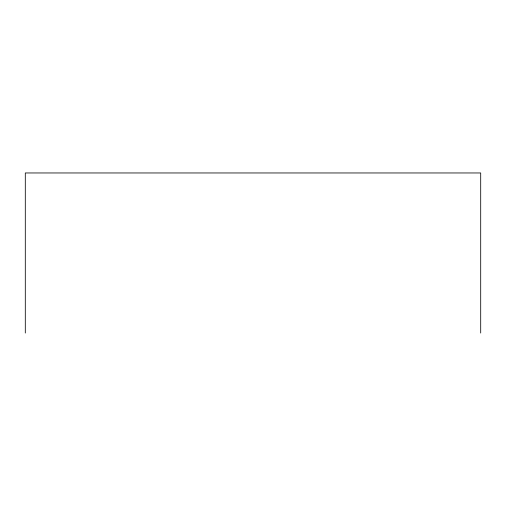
<?xml version="1.0" encoding="UTF-8"?>
<svg xmlns="http://www.w3.org/2000/svg" width="506" height="506" viewBox="0 0 506 506"><rect width="100%" height="100%" fill="white"/><g stroke="black" fill="none" stroke-linecap="round" stroke-linejoin="round"><path stroke-width="0.76" d="M480.7 333.037L480.7 172.963L25.3 172.963L25.3 333.037"/></g></svg>
